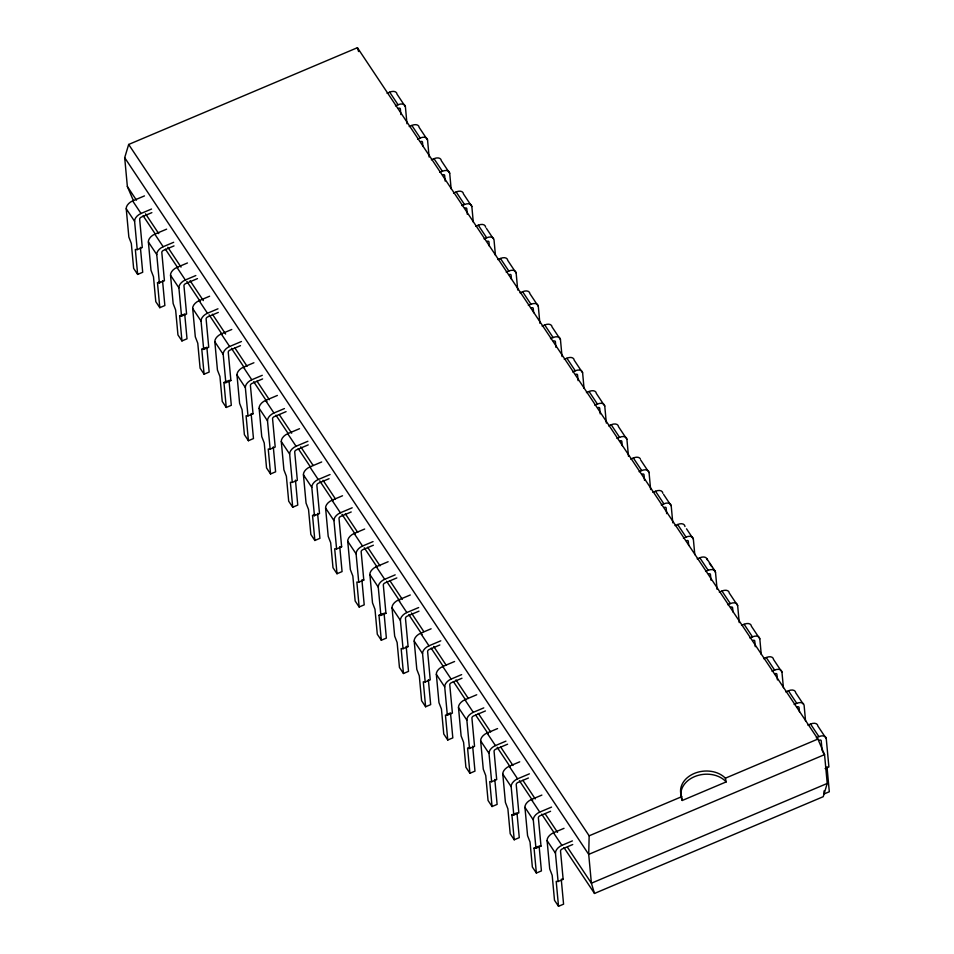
<?xml version="1.0" encoding="UTF-8"?>
<svg xmlns="http://www.w3.org/2000/svg" width="954" height="954" viewBox="0 0 954 954"><rect width="100%" height="100%" fill="white"/><g stroke="black" fill="none" stroke-linecap="round" stroke-linejoin="round"><path stroke-width="1.43" d="M128.671 144.459L589.155 835.811L588.713 854.39L591.397 883.201L594.497 893.445L823.242 796.685L827.225 783.449L824.554 754.626L817.888 739.052L357.416 47.7L128.671 144.459L124.688 157.696L127.359 186.519L133.465 200.793M140.393 247.336L142.706 272.284L137.65 274.418L133.643 268.396L131.318 243.449L128.85 237.057L126.226 208.735A7.704 4.567 -33.7 0 1 132.642 200.9L144.471 195.904M387.062 93.289L389.697 92.168A7.704 4.567 -33.7 0 1 397.031 94.184L405.402 106.753L406.976 123.746M137.65 274.418L135.337 249.471L137.221 249.626L134.597 221.304A7.704 4.567 -33.7 0 1 141.025 213.481L151.531 209.033M395.445 105.858L398.068 104.749A7.704 4.567 -33.7 0 1 405.402 106.753M151.865 212.647L141.359 217.095A2.039 1.204 -33.7 0 0 139.654 219.17L142.277 247.491L137.221 249.626M162.538 280.595L164.863 305.542L159.795 307.677L155.788 301.655L153.475 276.708L151.006 270.316L148.383 241.994A7.704 4.567 -33.7 0 1 154.798 234.159L166.616 229.163M409.218 126.536L411.842 125.427A7.704 4.567 -33.7 0 1 419.176 127.442L427.547 140.011L429.121 157.005M159.795 307.677L157.482 282.73L159.378 282.885L156.754 254.563A7.704 4.567 -33.7 0 1 163.17 246.728L173.676 242.292M417.59 139.105L420.213 137.996A7.704 4.567 -33.7 0 1 427.547 140.011M174.01 245.905L163.504 250.353A2.039 1.204 -33.7 0 0 161.81 252.416L164.434 280.75L159.378 282.885M184.694 313.854L187.008 338.801L181.952 340.936L177.945 334.914L175.631 309.967L173.151 303.575L170.527 275.253A7.704 4.567 -33.7 0 1 176.955 267.418L187.449 262.97M431.363 159.795L433.998 158.686A7.704 4.567 -33.7 0 1 441.332 160.701L449.704 173.27L451.147 188.844M157.482 282.73L160.01 281.657M181.952 340.936L179.638 315.989L181.522 316.144L178.899 287.822A7.704 4.567 -33.7 0 1 185.326 279.987L195.832 275.539M439.746 172.364L442.37 171.255A7.704 4.567 -33.7 0 1 449.704 173.27M197.478 278.604L185.66 283.612A2.039 1.204 -33.7 0 0 183.955 285.675L186.59 314.009L181.522 316.144M206.839 347.101L209.164 372.06L204.096 374.195L200.09 368.172L197.776 343.225L195.308 336.834L192.684 308.5A7.704 4.567 -33.7 0 1 199.1 300.677L209.606 296.229M453.52 193.054L456.143 191.945A7.704 4.567 -33.7 0 1 463.477 193.96L471.848 206.529L473.291 222.103M179.638 315.989L183.43 314.379M204.096 374.195L201.783 349.247L203.679 349.402L201.055 321.069A7.704 4.567 -33.7 0 1 207.471 313.246L217.977 308.798M461.891 205.623L464.515 204.514A7.704 4.567 -33.7 0 1 471.848 206.529M218.311 312.423L207.805 316.859A2.039 1.204 -33.7 0 0 206.112 318.934L208.735 347.256L203.679 349.402M229.127 381.827L231.309 405.307L226.253 407.453L222.246 401.431L219.933 376.472L217.452 370.08L214.829 341.759A7.704 4.567 -33.7 0 1 221.256 333.936L231.762 329.488M475.664 226.313L478.3 225.204A7.704 4.567 -33.7 0 1 485.634 227.207M201.783 349.247L205.575 347.638M226.253 407.453L223.94 382.506L225.824 382.661L223.2 354.328A7.704 4.567 -33.7 0 1 229.628 346.505L241.445 341.508M484.048 238.882L486.671 237.773A7.704 4.567 -33.7 0 1 494.005 239.776L495.448 255.362M240.468 345.67L229.962 350.118A2.039 1.204 -33.7 0 0 228.256 352.193L230.892 380.515L225.824 382.661M262.612 378.929L252.106 383.377A2.039 1.204 -33.7 0 0 250.413 385.452L253.037 413.774L251.14 413.619L253.466 438.566L248.41 440.712L244.391 434.678L242.077 409.731L239.609 403.339L236.986 375.017A7.704 4.567 -33.7 0 1 243.401 367.195L253.907 362.747M497.821 259.571L500.445 258.462A7.704 4.567 -33.7 0 1 507.778 260.466L516.15 273.035L517.724 290.028M223.94 382.506L227.732 380.896M248.41 440.712L246.084 415.753L247.98 415.908L245.357 387.586A7.704 4.567 -33.7 0 1 251.773 379.764L262.278 375.316M506.192 272.14L508.816 271.031A7.704 4.567 -33.7 0 1 516.15 273.035M273.297 446.877L275.611 471.825L270.554 473.959L266.548 467.937L264.234 442.99L261.754 436.598L259.13 408.276A7.704 4.567 -33.7 0 1 265.558 400.441L277.375 395.445M519.978 292.83L522.601 291.709A7.704 4.567 -33.7 0 1 529.935 293.725L538.306 306.294L539.881 323.287M247.98 415.908L253.037 413.774M270.554 473.959L268.241 449.012L270.137 449.167L267.502 420.845A7.704 4.567 -33.7 0 1 273.929 413.01L284.435 408.574M528.349 305.399L530.973 304.278A7.704 4.567 -33.7 0 1 538.306 306.294M286.081 411.639L274.263 416.636A2.039 1.204 -33.7 0 0 272.558 418.711L275.193 447.032L270.137 449.167M295.454 480.136L297.767 505.083L292.711 507.218L288.692 501.196L286.379 476.249L283.91 469.857L281.287 441.535A7.704 4.567 -33.7 0 1 287.703 433.7L299.52 428.704M542.122 326.077L544.746 324.968A7.704 4.567 -33.7 0 1 552.08 326.983L560.451 339.552L562.037 356.546M292.711 507.218L290.386 482.271L292.282 482.426L289.658 454.104A7.704 4.567 -33.7 0 1 296.074 446.269L307.892 441.273M550.494 338.646L553.117 337.537A7.704 4.567 -33.7 0 1 560.451 339.552M308.225 444.886L296.408 449.894A2.039 1.204 -33.7 0 0 294.714 451.957L297.338 480.291L292.282 482.426M317.599 513.383L319.912 538.342L314.856 540.477L310.849 534.455L308.536 509.508L306.055 503.116L303.432 474.794A7.704 4.567 -33.7 0 1 309.859 466.959L321.677 461.963M564.279 359.336L566.903 358.227A7.704 4.567 -33.7 0 1 574.236 360.242L582.608 372.811L584.051 388.385M314.856 540.477L312.542 515.53L314.438 515.685L311.803 487.363A7.704 4.567 -33.7 0 1 318.231 479.528L330.048 474.532M572.65 371.905L575.274 370.796A7.704 4.567 -33.7 0 1 582.608 372.811M329.07 478.705L318.564 483.141A2.039 1.204 -33.7 0 0 316.859 485.216L319.495 513.538L314.438 515.685M351.215 511.964L340.709 516.4A2.039 1.204 -33.7 0 0 339.016 518.475L341.639 546.797L339.755 546.642L342.069 571.589L337.012 573.736L332.994 567.713L330.68 542.766L328.212 536.375L325.588 508.041A7.704 4.567 -33.7 0 1 332.004 500.218L342.51 495.77M586.424 392.595L589.047 391.486A7.704 4.567 -33.7 0 1 596.381 393.489L604.753 406.07L606.339 423.063M312.542 515.53L315.07 514.456M337.012 573.736L334.687 548.788L336.583 548.944L333.96 520.61A7.704 4.567 -33.7 0 1 340.375 512.787L352.193 507.79M594.795 405.164L597.419 404.055A7.704 4.567 -33.7 0 1 604.753 406.07M373.372 545.211L362.866 549.659A2.039 1.204 -33.7 0 0 361.161 551.734L363.796 580.056L361.9 579.901L364.213 604.848L359.157 606.994L355.15 600.972L352.837 576.013L350.356 569.621L347.733 541.3A7.704 4.567 -33.7 0 1 354.161 533.477L364.666 529.029M608.58 425.854L611.204 424.745A7.704 4.567 -33.7 0 1 618.538 426.748L626.909 439.317L628.483 456.31M336.583 548.944L341.639 546.797M359.157 606.994L356.844 582.035L358.74 582.19L356.104 553.869A7.704 4.567 -33.7 0 1 362.532 546.046L373.038 541.598M616.952 438.423L619.575 437.314A7.704 4.567 -33.7 0 1 626.909 439.317M396.828 577.921L385.011 582.918A2.039 1.204 -33.7 0 0 383.317 584.993L385.941 613.315L384.057 613.16L386.37 638.107L381.314 640.241L377.295 634.219L374.982 609.272L372.513 602.88L369.89 574.558A7.704 4.567 -33.7 0 1 376.305 566.724L388.123 561.727M630.725 459.112L633.349 457.992A7.704 4.567 -33.7 0 1 640.337 458.838M358.74 582.19L363.796 580.056M381.314 640.241L378.988 615.294L380.884 615.449L378.261 587.127A7.704 4.567 -33.7 0 1 384.677 579.305L395.183 574.857M639.097 471.681L641.72 470.572A7.704 4.567 -33.7 0 1 649.054 472.576L650.64 489.569M418.985 611.168L407.167 616.177A2.039 1.204 -33.7 0 0 405.462 618.252L408.097 646.573L406.201 646.418L408.515 671.366L403.459 673.5L399.452 667.478L397.138 642.531L394.67 636.139L392.034 607.817A7.704 4.567 -33.7 0 1 398.462 599.983L410.28 594.986M652.882 492.359L655.505 491.25A7.704 4.567 -33.7 0 1 662.839 493.266M378.988 615.294L382.792 613.696M380.884 615.449L385.941 613.315M403.459 673.5L401.145 648.553L403.041 648.708L400.406 620.386A7.704 4.567 -33.7 0 1 406.833 612.551L418.651 607.555M661.253 504.94L663.877 503.819A7.704 4.567 -33.7 0 1 671.211 505.835L672.785 522.828M428.358 679.677L430.671 704.624L425.615 706.759L421.596 700.737L419.283 675.79L416.815 669.398L414.191 641.076A7.704 4.567 -33.7 0 1 420.607 633.241L431.113 628.793M675.027 525.618L677.65 524.509A7.704 4.567 -33.7 0 1 684.984 526.525M403.041 648.708L408.097 646.573M425.615 706.759L423.302 681.812L425.186 681.967L422.562 653.645A7.704 4.567 -33.7 0 1 428.978 645.81L440.796 640.814M683.398 538.187L686.021 537.078A7.704 4.567 -33.7 0 1 693.355 539.093L694.81 554.668M439.818 644.987L429.312 649.435A2.039 1.204 -33.7 0 0 427.619 651.499L430.242 679.832L425.186 681.967M446.71 714.534L450.503 712.924L452.816 737.883L447.76 740.018L443.753 733.996L441.44 709.049L438.971 702.657L436.336 674.323A7.704 4.567 -33.7 0 1 442.763 666.5L454.581 661.504M697.183 558.877L699.807 557.768A7.704 4.567 -33.7 0 1 707.141 559.783M447.76 740.018L445.446 715.071L447.343 715.226L444.707 686.904A7.704 4.567 -33.7 0 1 451.135 679.069L461.641 674.621M705.555 571.446L708.178 570.337A7.704 4.567 -33.7 0 1 715.512 572.352L717.086 589.345M461.974 678.246L451.469 682.682A2.039 1.204 -33.7 0 0 449.763 684.757L452.399 713.079L447.343 715.226M472.659 746.183L474.973 771.13L469.917 773.277L465.898 767.254L463.584 742.307L461.116 735.916L458.492 707.582A7.704 4.567 -33.7 0 1 464.908 699.759L476.726 694.762M719.328 592.136L721.951 591.027A7.704 4.567 -33.7 0 1 729.285 593.03L737.657 605.599L739.243 622.604M469.917 773.277L467.603 748.33L469.487 748.485L466.864 720.151A7.704 4.567 -33.7 0 1 473.279 712.328L483.785 707.88M727.699 604.705L730.323 603.596A7.704 4.567 -33.7 0 1 737.657 605.599M485.431 710.945L473.613 715.941A2.039 1.204 -33.7 0 0 471.92 718.016L474.543 746.338L469.487 748.485M494.804 779.442L497.117 804.389L492.061 806.535L488.054 800.501L485.741 775.554L483.273 769.162L480.637 740.841A7.704 4.567 -33.7 0 1 487.065 733.018L497.571 728.57M741.485 625.395L744.108 624.286A7.704 4.567 -33.7 0 1 751.442 626.289L759.813 638.858L761.256 654.444M467.603 748.33L470.131 747.256M492.061 806.535L489.748 781.576L491.644 781.731L489.008 753.41A7.704 4.567 -33.7 0 1 495.436 745.587L505.942 741.139M749.856 637.964L752.479 636.855A7.704 4.567 -33.7 0 1 759.813 638.858M507.588 744.203L495.77 749.2A2.039 1.204 -33.7 0 0 494.065 751.275L496.7 779.597L491.644 781.731M516.961 812.701L519.274 837.648L514.218 839.782L510.199 833.76L507.886 808.813L505.417 802.421L502.794 774.099A7.704 4.567 -33.7 0 1 509.209 766.265L519.715 761.829M763.629 658.654L766.253 657.533A7.704 4.567 -33.7 0 1 773.587 659.548L781.958 672.117L783.413 687.691M514.218 839.782L511.904 814.835L513.789 814.99L511.165 786.668A7.704 4.567 -33.7 0 1 517.581 778.834L529.398 773.837M772.001 671.222L774.624 670.102A7.704 4.567 -33.7 0 1 781.958 672.117M528.421 778.011L517.915 782.459A2.039 1.204 -33.7 0 0 516.221 784.534L518.845 812.856L513.789 814.99M550.577 811.27L540.071 815.718A2.039 1.204 -33.7 0 0 538.366 817.781L541.001 846.115L539.105 845.959L541.419 870.907L536.363 873.041L532.356 867.019L530.042 842.072L527.574 835.68L524.938 807.358A7.704 4.567 -33.7 0 1 531.366 799.524L541.872 795.087M785.786 691.9L788.409 690.791A7.704 4.567 -33.7 0 1 795.743 692.807L803.351 704.231M511.904 814.835L515.697 813.237M536.363 873.041L534.049 848.094L535.945 848.249L533.31 819.927A7.704 4.567 -33.7 0 1 539.737 812.092L551.555 807.096M794.157 704.469L796.781 703.36A7.704 4.567 -33.7 0 1 804.115 705.376L805.558 720.95M561.393 880.685L563.575 904.165L558.519 906.3L554.501 900.278L552.187 875.331L549.719 868.939L547.095 840.617A7.704 4.567 -33.7 0 1 553.511 832.782L564.017 828.334M807.931 725.159L810.554 724.05A7.704 4.567 -33.7 0 1 817.888 726.066L826.259 738.634L828.895 766.956L825.103 768.554M534.049 848.094L537.841 846.496M535.945 848.249L541.001 846.115M558.519 906.3L556.206 881.353L558.09 881.508L555.466 853.186A7.704 4.567 -33.7 0 1 561.882 845.351L572.388 840.903M816.302 737.728L818.926 736.619A7.704 4.567 -33.7 0 1 826.259 738.634M589.155 835.811L681.669 796.685A24.804 19.032 -5.3 0 1 694.226 773.467A24.804 19.032 -5.3 0 1 725.386 778.19L817.888 739.052M572.722 844.529L562.216 848.965A2.039 1.204 -33.7 0 0 560.523 851.04L563.146 879.361L558.09 881.508M681.669 796.685L682.241 800.478L726.185 781.898L725.386 778.19M827.225 783.449L591.397 883.201L567.451 847.259M228.996 380.36L230.892 380.515M561.262 879.206L563.146 879.361M706.783 558.603L715.154 571.172M486.397 228.352L493.242 238.643M640.683 460.007L649.054 472.576M663.602 494.41L671.211 505.835M686.51 528.802L693.355 539.093M709.418 563.206L711.708 566.628M713.222 568.918L715.512 572.352M389.697 92.168L398.068 104.749M411.842 125.427L420.213 137.996M433.998 158.686L442.37 171.255M456.143 191.945L464.515 204.514M478.3 225.204L486.671 237.773M500.445 258.462L508.816 271.031M522.601 291.709L530.973 304.278M544.746 324.968L553.117 337.537M566.903 358.227L575.274 370.796M589.047 391.486L597.419 404.055M611.204 424.745L619.575 437.314M633.349 457.992L641.72 470.572M655.505 491.25L663.877 503.819M677.65 524.509L686.021 537.078M699.807 557.768L708.178 570.337M721.951 591.027L730.323 603.596M744.108 624.286L752.479 636.855M766.253 657.533L774.624 670.102M788.409 690.791L796.781 703.36M810.554 724.05L818.926 736.619M822.908 752.146L824.554 754.626L588.713 854.39L124.688 157.696M127.359 186.519L136.446 200.149M145.521 213.791L158.734 233.623M167.821 247.265L181.022 267.096M190.108 280.726L203.321 300.57M212.408 314.2L225.609 334.031M234.696 347.673L247.086 366.264M256.984 381.147L269.374 399.738M279.283 414.608L291.674 433.211M300.748 446.842L313.139 465.445M323.048 480.315L335.426 498.906M345.336 513.789L357.726 532.38M367.636 547.262L380.014 565.853M389.924 580.724L402.314 599.327M411.389 612.957L423.779 631.56M433.688 646.43L446.067 665.021M455.976 679.904L468.366 698.495M478.276 713.377L490.654 731.968M500.564 746.839L512.954 765.442M522.864 780.312L535.242 798.903M545.151 813.786L557.541 832.377M143.1 215.723L155.478 234.302M165.376 249.173L177.754 267.752M186.841 281.382L200.042 301.214M209.117 314.832L222.318 334.663M231.405 348.293L244.606 368.113M253.681 381.743L266.882 401.562M275.956 415.193L288.335 433.784M298.244 448.642L310.622 467.233M319.697 480.864L332.898 500.683M341.985 514.313L355.186 534.133M364.261 547.763L377.462 567.594M386.549 581.224L399.75 601.044M408.825 614.674L422.026 634.493M431.101 648.124L443.479 666.715M453.388 681.573L465.767 700.164M475.664 715.035L488.043 733.614M497.129 747.244L510.33 767.064M519.405 780.694L532.606 800.525M541.693 814.144L554.071 832.735M563.969 847.605L594.497 893.445M132.642 200.9L141.025 213.481M154.798 234.159L163.17 246.728M176.955 267.418L185.326 279.987M199.1 300.677L207.471 313.246M221.256 333.936L229.628 346.505M243.401 367.195L251.773 379.764M265.558 400.441L273.929 413.01M287.703 433.7L296.074 446.269M309.859 466.959L318.231 479.528M332.004 500.218L340.375 512.787M354.161 533.477L362.532 546.046M376.305 566.724L384.677 579.305M398.462 599.983L406.833 612.551M420.607 633.241L428.978 645.81M442.763 666.5L451.135 679.069M464.908 699.759L473.279 712.328M487.065 733.018L495.436 745.587M509.209 766.265L517.581 778.834M531.366 799.524L539.737 812.092M553.511 832.782L561.882 845.351M126.226 208.735L134.597 221.304M148.383 241.994L156.754 254.563M170.527 275.253L178.899 287.822M192.684 308.5L201.055 321.069M214.829 341.759L223.2 354.328M236.986 375.017L245.357 387.586M259.13 408.276L267.502 420.845M281.287 441.535L289.658 454.104M303.432 474.794L311.803 487.363M325.588 508.041L333.96 520.61M347.733 541.3L356.104 553.869M369.89 574.558L378.261 587.127M392.034 607.817L400.406 620.386M414.191 641.076L422.562 653.645M436.336 674.323L444.707 686.904M458.492 707.582L466.864 720.151M480.637 740.841L489.008 753.41M502.794 774.099L511.165 786.668M524.938 807.358L533.31 819.927M547.095 840.617L555.466 853.186M357.416 47.7L358.573 51.54M826.999 766.801L829.312 791.748L824.256 793.883L823.982 790.949M822.121 750.679L821.203 740.769A2.039 1.204 -33.7 0 0 819.271 740.232M799.452 711.767L799.058 707.51A2.039 1.204 -33.7 0 0 797.115 706.986M777.427 679.916L776.902 674.251A2.039 1.204 -33.7 0 0 774.97 673.727M755.282 646.669L754.757 641.005A2.039 1.204 -33.7 0 0 752.813 640.468M732.994 611.991L732.6 607.746A2.039 1.204 -33.7 0 0 730.669 607.209M710.98 580.151L710.456 574.487A2.039 1.204 -33.7 0 0 708.512 573.95M688.693 545.473L688.299 541.228A2.039 1.204 -33.7 0 0 686.367 540.703M666.679 513.634L666.154 507.969A2.039 1.204 -33.7 0 0 664.211 507.445M644.522 480.387L643.998 474.722A2.039 1.204 -33.7 0 0 642.066 474.186M622.246 445.709L621.853 441.463A2.039 1.204 -33.7 0 0 619.909 440.927M600.221 413.869L599.696 408.205A2.039 1.204 -33.7 0 0 597.753 407.668M578.076 380.61L577.552 374.946A2.039 1.204 -33.7 0 0 575.608 374.409M555.92 347.351L555.395 341.687A2.039 1.204 -33.7 0 0 553.451 341.162M533.644 312.685L533.25 308.428A2.039 1.204 -33.7 0 0 531.306 307.903M511.487 279.427L511.094 275.181A2.039 1.204 -33.7 0 0 509.15 274.645M489.342 246.168L488.949 241.922A2.039 1.204 -33.7 0 0 487.005 241.386M467.317 214.328L466.792 208.664A2.039 1.204 -33.7 0 0 464.848 208.127M445.172 181.069L444.647 175.405A2.039 1.204 -33.7 0 0 442.704 174.88M422.884 146.403L422.491 142.146A2.039 1.204 -33.7 0 0 420.547 141.621M400.871 114.563L400.346 108.899A2.039 1.204 -33.7 0 0 398.402 108.362M682.241 800.478A24.804 19.032 -5.3 0 1 694.524 776.639A24.804 19.032 -5.3 0 1 726.185 781.898"/></g></svg>
